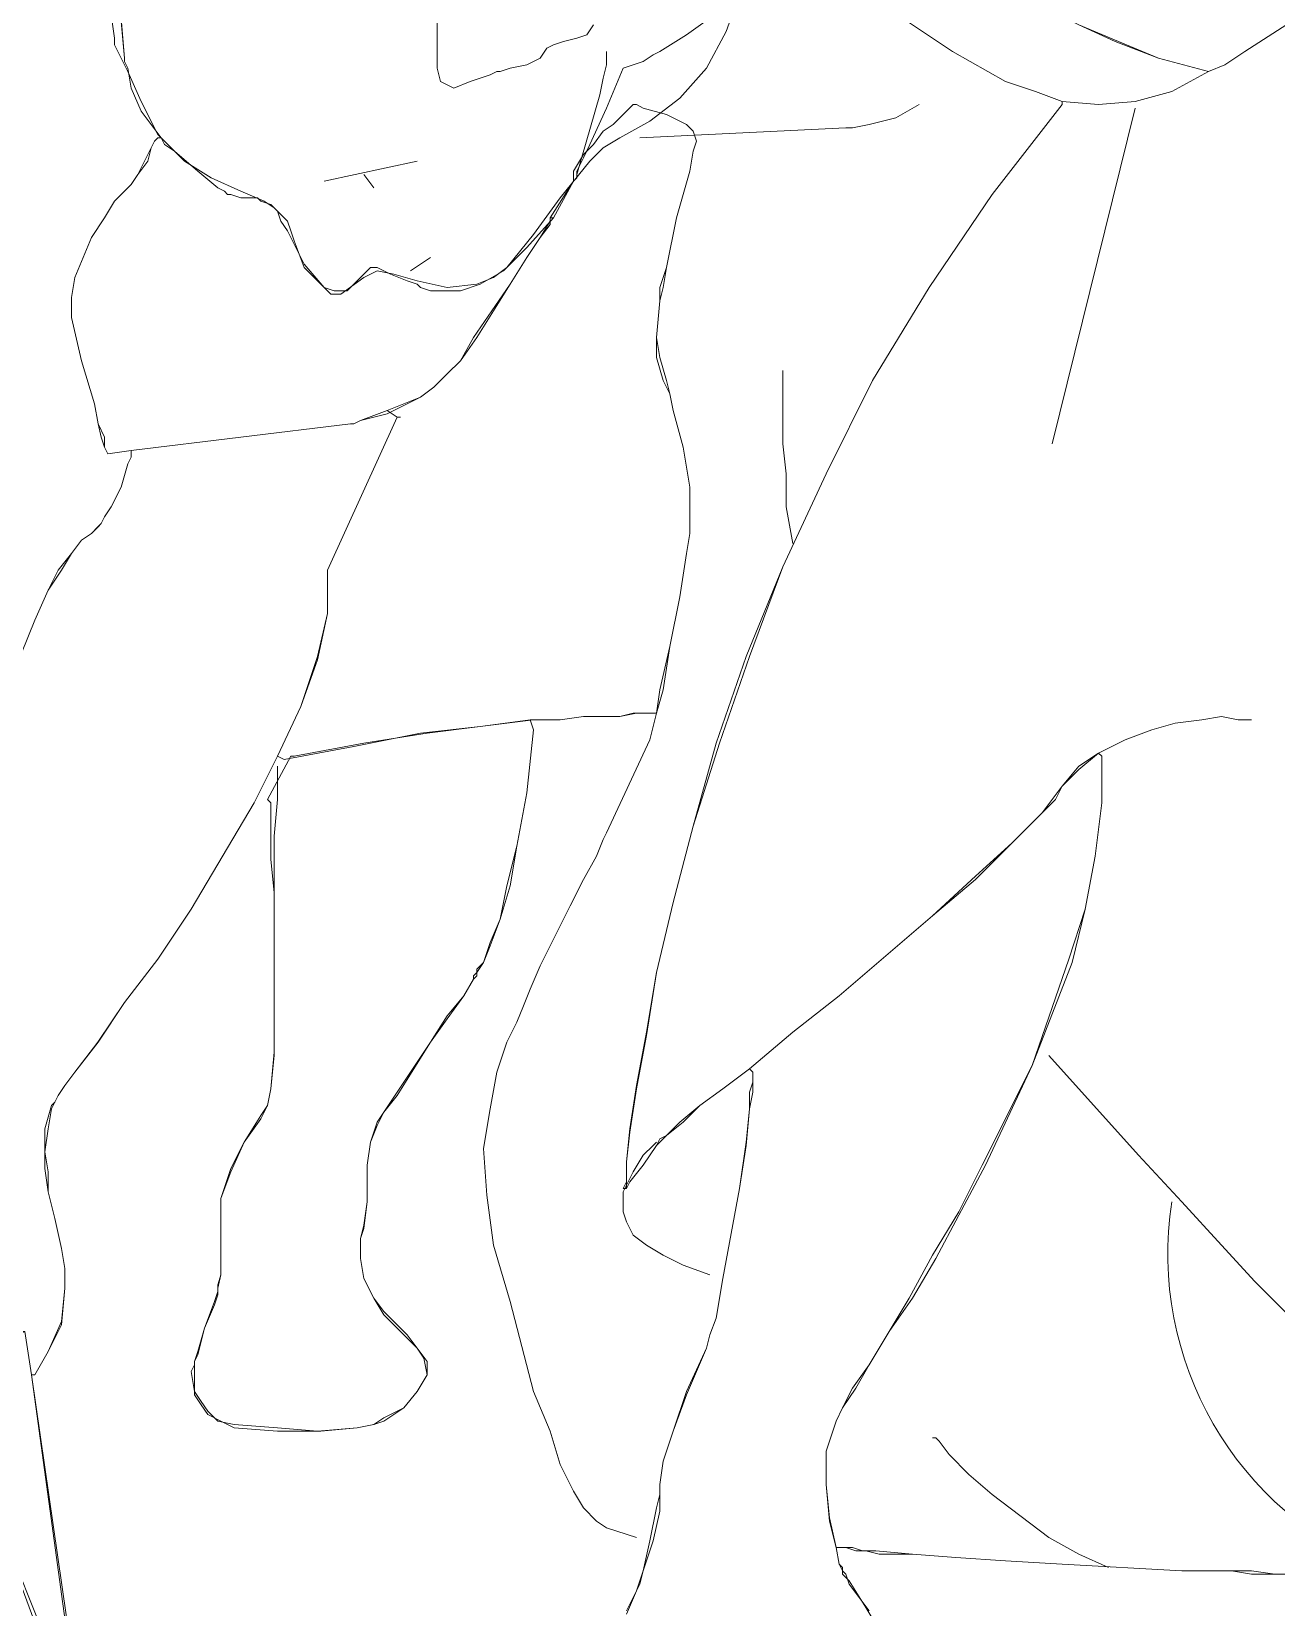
# Model space of a CAD drawing. Header units: centimetres. Extents: x -2268 to 4168, y -1681 to 1458.
# Drawn here: x 2392.167 to 2396.111, y -507.122 to -502.131 of the extents above; entities that cross this region are included whole.
import ezdxf

# ---------------------------------------------------------------- set-up
doc = ezdxf.new("R2010")
doc.units = ezdxf.units.CM
doc.layers.add('PDF24_Geometry', color=7, linetype='Continuous')

msp = doc.modelspace()

# ---------------------------------------------------------------- linework, layer by layer
at = {"layer": 'PDF24_Geometry', "lineweight": 9}
for points in [[(2395.8947, -502.2569), (2395.7367, -502.2148), (2395.6103, -502.1621), (2395.484, -502.1095), (2395.3787, -502.0568), (2395.2839, -502.0042), (2395.2102, -501.941), (2395.147, -501.8778), (2395.0838, -501.8146), (2395.0416, -501.7514), (2395.0101, -501.6882), (2394.9679, -501.5513), (2394.9574, -501.4144), (2394.9785, -501.2775), (2395.0206, -501.1406), (2395.0838, -501.0247), (2395.1575, -500.8984), (2395.2312, -500.793), (2395.3049, -500.6983), (2395.3787, -500.6245), (2395.4313, -500.5613), (2395.4734, -500.5192)], [(2396.158, -502.0989), (2396.0105, -502.1937), (2395.9473, -502.2359), (2395.8947, -502.2569), (2395.7788, -502.3201), (2395.663, -502.3517), (2395.5471, -502.3622), (2395.4313, -502.3517), (2395.347, -502.3201), (2395.2522, -502.2885), (2395.0837, -502.1937), (2394.9258, -502.0884), (2394.7783, -501.962), (2394.6625, -501.8462), (2394.6098, -501.7935), (2394.5677, -501.7514), (2394.5361, -501.7093), (2394.515, -501.6777), (2394.494, -501.6566)], [(2392.4193, -502.0779), (2392.4298, -502.1516), (2392.4298, -502.1727), (2392.4404, -502.1937), (2392.4509, -502.2148), (2392.472, -502.2569), (2392.5141, -502.3517), (2392.5667, -502.457), (2392.6089, -502.4991), (2392.651, -502.5413), (2392.7352, -502.5939), (2392.83, -502.6361), (2392.9037, -502.6676), (2392.9353, -502.6887), (2392.9459, -502.6992), (2392.9564, -502.7308), (2392.9775, -502.7624), (2393.0301, -502.8677), (2393.0933, -502.9415), (2393.1144, -502.9625), (2393.146, -502.9625), (2393.2197, -502.9099), (2393.2618, -502.8888), (2393.3145, -502.8993), (2393.3882, -502.9204), (2393.483, -502.9415), (2393.5778, -502.9309), (2393.6304, -502.9099), (2393.6726, -502.8783), (2393.7568, -502.773), (2393.8411, -502.6571), (2393.9358, -502.5413), (2393.978, -502.4991), (2394.0306, -502.4675), (2394.1254, -502.4149), (2394.2202, -502.3412), (2394.3044, -502.2464), (2394.3676, -502.1305), (2394.4203, -501.9831)], [(2392.4509, -502.0884), (2392.4614, -502.2148), (2392.4614, -502.2253), (2392.472, -502.2464), (2392.4825, -502.3096), (2392.5141, -502.3833), (2392.5773, -502.4675), (2392.5878, -502.4886), (2392.6194, -502.5097), (2392.6931, -502.5729), (2392.7563, -502.6255), (2392.7774, -502.6361), (2392.7879, -502.6466), (2392.7984, -502.6466), (2392.83, -502.6571), (2392.8511, -502.6571), (2392.8827, -502.6571), (2392.8932, -502.6676), (2392.9248, -502.6782), (2392.9459, -502.6992), (2392.9775, -502.7308), (2392.988, -502.7624), (2392.9985, -502.794), (2393.0301, -502.8783), (2393.0617, -502.9099), (2393.0933, -502.9415), (2393.1249, -502.952), (2393.167, -502.952), (2393.2408, -502.8783), (2393.2618, -502.8783), (2393.3039, -502.8993), (2393.3566, -502.9204), (2393.3882, -502.9309), (2393.3987, -502.9415), (2393.4303, -502.952), (2393.4725, -502.952), (2393.5251, -502.952), (2393.5883, -502.9309), (2393.662, -502.8888), (2393.7357, -502.8151), (2393.82, -502.7203), (2393.8832, -502.6045), (2393.8937, -502.5939), (2393.8937, -502.5729), (2393.9148, -502.5307), (2393.9358, -502.4886), (2393.9885, -502.3728), (2394.0412, -502.2464), (2394.0727, -502.2359), (2394.1043, -502.2253), (2394.1359, -502.2043), (2394.157, -502.1937), (2394.2413, -502.1411), (2394.315, -502.0884)], [(2392.4509, -502.0989), (2392.4614, -502.2148), (2392.4614, -502.2253), (2392.472, -502.2464), (2392.4825, -502.3096), (2392.5141, -502.3833), (2392.5773, -502.4675), (2392.5667, -502.4675), (2392.5562, -502.4781), (2392.5457, -502.4991), (2392.5246, -502.5413), (2392.5036, -502.5834), (2392.4825, -502.615), (2392.4614, -502.6361), (2392.4298, -502.6676), (2392.3982, -502.7203), (2392.3561, -502.7835), (2392.3035, -502.9099), (2392.2929, -502.9731), (2392.2929, -503.0362), (2392.3245, -503.1732), (2392.3666, -503.3101), (2392.3772, -503.3733), (2392.3877, -503.4154), (2392.3982, -503.447), (2392.4088, -503.468), (2392.4825, -503.4575), (2392.4825, -503.4786), (2392.472, -503.4996), (2392.4509, -503.5734), (2392.4193, -503.6365), (2392.3982, -503.6681), (2392.3877, -503.6892), (2392.3772, -503.6997), (2392.3561, -503.7208), (2392.3245, -503.7419), (2392.2929, -503.784), (2392.2508, -503.8366), (2392.2192, -503.8998), (2392.1771, -503.9946), (2392.1349, -504.0999)], [(2393.9464, -502.1095), (2393.9253, -502.1411), (2393.8937, -502.1516), (2393.8516, -502.1621), (2393.82, -502.1727), (2393.7989, -502.1832), (2393.7779, -502.2148), (2393.7357, -502.2359), (2393.6831, -502.2464), (2393.6515, -502.2569), (2393.641, -502.2569), (2393.6199, -502.2674), (2393.5567, -502.2885), (2393.504, -502.3096), (2393.483, -502.299), (2393.4619, -502.2885), (2393.4514, -502.2464), (2393.4514, -502.1937), (2393.4514, -502.1411), (2393.4514, -502.0989)], [(2396.2422, -507.0172), (2396.1053, -507.0172), (2396.0316, -507.0066), (2395.9684, -507.0066), (2395.9052, -507.0066), (2395.8631, -507.0066), (2395.8104, -507.0066), (2395.4313, -506.9856), (2395.2523, -506.975), (2395.0943, -506.9645), (2394.9574, -506.954), (2394.8415, -506.9434), (2394.7994, -506.9434), (2394.7678, -506.9329), (2394.7468, -506.9329), (2394.7362, -506.9329), (2394.7152, -506.9329), (2394.6941, -506.8381), (2394.6836, -506.7328), (2394.6836, -506.6275), (2394.7152, -506.5327), (2394.7362, -506.4906), (2394.7678, -506.4274), (2394.8205, -506.3537), (2394.8837, -506.2484), (2394.9469, -506.143), (2395.0206, -506.0061), (2395.1048, -505.8692), (2395.1786, -505.7218), (2395.3365, -505.4058), (2395.4524, -505.0688), (2395.505, -504.9109), (2395.5366, -504.7424), (2395.5577, -504.5738), (2395.5577, -504.4264), (2395.5472, -504.4159), (2395.484, -504.458), (2395.4313, -504.5212), (2395.3997, -504.5633), (2395.3681, -504.6054), (2395.2733, -504.7002), (2395.1575, -504.8161), (2395.0206, -504.9319), (2394.7257, -505.1847), (2394.5783, -505.3005), (2394.4414, -505.4164), (2394.3571, -505.4796), (2394.2834, -505.5322), (2394.2202, -505.5849), (2394.1781, -505.627), (2394.157, -505.6375), (2394.1465, -505.6586), (2394.1043, -505.7218), (2394.0622, -505.7744), (2394.0517, -505.7955), (2394.0412, -505.7955), (2394.0517, -505.7744), (2394.0517, -505.7534), (2394.0517, -505.7113), (2394.0622, -505.6059), (2394.0833, -505.469), (2394.1149, -505.3005), (2394.1465, -505.111), (2394.1991, -504.8898), (2394.2623, -504.6476), (2394.336, -504.3843), (2394.4308, -504.1105), (2394.5467, -503.8261), (2394.6836, -503.5312), (2394.831, -503.2363), (2395.0101, -502.9415), (2395.2102, -502.6466), (2395.4313, -502.3622), (2395.4313, -502.3517), (2395.5472, -502.3622), (2395.663, -502.3517), (2395.7789, -502.3201), (2395.8947, -502.2569), (2395.7367, -502.2148), (2395.5998, -502.1621), (2395.484, -502.1095)], [(2393.9885, -502.1937), (2393.9885, -502.2043), (2393.9885, -502.2359), (2393.978, -502.278), (2393.9674, -502.3306), (2393.8937, -502.5834)], [(2396.0316, -504.3106), (2396.0211, -504.3106), (2395.9895, -504.3106), (2395.9368, -504.3), (2395.8736, -504.3106), (2395.7894, -504.3211), (2395.7157, -504.3422), (2395.6314, -504.3737), (2395.5472, -504.4159), (2395.484, -504.4685), (2395.4313, -504.5212), (2395.4102, -504.5633), (2395.3681, -504.6054), (2395.2733, -504.7002), (2395.1575, -504.8161), (2395.0206, -504.9319), (2394.7257, -505.1847), (2394.5783, -505.3005), (2394.4414, -505.4164), (2394.3571, -505.4796), (2394.2834, -505.5322), (2394.2307, -505.5849), (2394.1781, -505.627), (2394.1675, -505.6375), (2394.1465, -505.6586), (2394.1043, -505.7218), (2394.0622, -505.7744), (2394.0517, -505.7955), (2394.0517, -505.7744), (2394.0517, -505.7534), (2394.0517, -505.7113), (2394.0622, -505.6165), (2394.0833, -505.4796), (2394.1149, -505.3111), (2394.1465, -505.111), (2394.1991, -504.8898), (2394.2623, -504.6476), (2394.3466, -504.3843), (2394.4414, -504.1105), (2394.5467, -503.8261), (2394.6836, -503.5312), (2394.831, -503.2363), (2395.0101, -502.9415), (2395.2102, -502.6466), (2395.4313, -502.3622)], [(2394.0938, -502.4675), (2394.7468, -502.436), (2394.7678, -502.436), (2394.8205, -502.4254), (2394.9047, -502.4044), (2394.9785, -502.3622)], [(2395.663, -502.3728), (2395.3997, -503.4364)], [(2392.5562, -502.4781), (2392.5457, -502.4991), (2392.5351, -502.5413), (2392.5036, -502.5834), (2392.4825, -502.615), (2392.4614, -502.6361), (2392.4298, -502.6676), (2392.3982, -502.7203), (2392.3561, -502.7835), (2392.3035, -502.9099), (2392.2929, -502.9731), (2392.2929, -503.0362), (2392.3245, -503.1732), (2392.3666, -503.3101), (2392.3772, -503.3733), (2392.3982, -503.4154), (2392.3982, -503.447), (2392.4088, -503.468), (2392.4825, -503.4575), (2393.1776, -503.3733), (2393.1881, -503.3733), (2393.2092, -503.3627), (2393.2934, -503.3417), (2393.3987, -503.289), (2393.4409, -503.2574), (2393.483, -503.2153), (2393.5251, -503.1732), (2393.5778, -503.0994), (2393.6831, -502.9309), (2393.7357, -502.8467), (2393.7779, -502.7835), (2393.8095, -502.7308), (2393.8095, -502.7203), (2393.82, -502.7203)], [(2394.2728, -502.4781), (2394.2623, -502.5097), (2394.2518, -502.5729), (2394.2097, -502.7203), (2394.1781, -502.8783), (2394.1675, -502.9415), (2394.157, -502.9836), (2394.1465, -503.0994), (2394.157, -503.1626), (2394.1781, -503.2363), (2394.1886, -503.2785), (2394.1991, -503.3311), (2394.2307, -503.447), (2394.2518, -503.5734), (2394.2518, -503.626), (2394.2518, -503.6787), (2394.2518, -503.7208), (2394.2413, -503.784), (2394.2202, -503.9209), (2394.1886, -504.0789), (2394.1675, -504.2158), (2394.1465, -504.2895), (2394.1254, -504.3737), (2393.9885, -504.6686), (2393.978, -504.6897), (2393.9569, -504.7424), (2393.9148, -504.8161), (2393.8726, -504.9003), (2393.7779, -505.0899), (2393.7463, -505.1636), (2393.7252, -505.2163), (2393.7041, -505.2689), (2393.6726, -505.3321), (2393.641, -505.4269), (2393.6199, -505.5427), (2393.5988, -505.6691), (2393.6094, -505.8166), (2393.6304, -505.9745), (2393.6831, -506.1536), (2393.7568, -506.4379), (2393.8095, -506.5643), (2393.8411, -506.6696), (2393.8832, -506.7539), (2393.9148, -506.8065), (2393.9569, -506.8487), (2393.9885, -506.8697), (2394.0833, -506.9013)], [(2393.0933, -502.6045), (2393.3882, -502.5413)], [(2393.2197, -502.5834), (2393.2513, -502.6255)], [(2393.3671, -502.8888), (2393.4303, -502.8467)], [(2394.5467, -503.2048), (2394.5467, -503.2153), (2394.5467, -503.2363), (2394.5467, -503.289), (2394.5467, -503.3522), (2394.5467, -503.4364), (2394.5572, -503.5312), (2394.5572, -503.6365), (2394.5783, -503.7524)], [(2392.1349, -504.0999), (2392.177, -503.9946), (2392.2192, -503.8998), (2392.2508, -503.8366), (2392.2929, -503.784), (2392.3245, -503.7419), (2392.3561, -503.7208), (2392.3771, -503.6997), (2392.3877, -503.6892), (2392.3982, -503.6681), (2392.4193, -503.6365), (2392.4509, -503.5734), (2392.4719, -503.4996), (2392.4825, -503.4786), (2392.4825, -503.4575), (2393.1775, -503.3733), (2393.1881, -503.3733), (2393.2091, -503.3627), (2393.2934, -503.3311), (2393.325, -503.3522), (2393.1038, -503.8366), (2393.1038, -503.9736), (2393.0722, -504.1105), (2393.0196, -504.2684), (2392.9458, -504.4264), (2392.8721, -504.5738), (2392.672, -504.9109), (2392.5667, -505.0688), (2392.4614, -505.2057), (2392.3771, -505.3321), (2392.3034, -505.4269), (2392.2718, -505.469), (2392.2508, -505.5006), (2392.2402, -505.5217), (2392.2297, -505.5322), (2392.2086, -505.6059), (2392.2086, -505.6797), (2392.2086, -505.7323), (2392.2192, -505.806), (2392.2402, -505.8903), (2392.2613, -505.9851), (2392.2718, -506.0483), (2392.2718, -506.1114), (2392.2613, -506.2168), (2392.2192, -506.3115), (2392.177, -506.3853), (2392.1665, -506.3853)], [(2392.1771, -506.3853), (2392.2192, -506.3115), (2392.2613, -506.2273), (2392.2719, -506.1114), (2392.2719, -506.0483), (2392.2613, -505.9851), (2392.2403, -505.8903), (2392.2192, -505.806), (2392.2192, -505.7428), (2392.2087, -505.6797), (2392.2192, -505.6059), (2392.2297, -505.5427), (2392.2403, -505.5217), (2392.2508, -505.5006), (2392.2719, -505.469), (2392.3035, -505.4269), (2392.3772, -505.3321), (2392.4614, -505.2057), (2392.5667, -505.0688), (2392.6721, -504.9109), (2392.8722, -504.5738), (2392.9459, -504.4264), (2393.0196, -504.2684), (2393.0723, -504.121), (2393.1038, -503.9736), (2393.1038, -503.8366), (2393.325, -503.3522), (2393.3355, -503.3522)], [(2392.4825, -503.4786), (2392.472, -503.4996), (2392.4509, -503.5734), (2392.4193, -503.6365), (2392.3982, -503.6681), (2392.3877, -503.6892), (2392.3772, -503.6997), (2392.3561, -503.7208), (2392.3245, -503.7419), (2392.2929, -503.784), (2392.2613, -503.8366), (2392.2192, -503.8998), (2392.1771, -503.9946), (2392.1349, -504.0999)], [(2392.9669, -504.4369), (2393.1881, -504.3948), (2393.3987, -504.3527), (2393.5883, -504.3316), (2393.7568, -504.3106), (2393.8411, -504.3106), (2393.9148, -504.3), (2393.978, -504.3), (2394.0306, -504.3), (2394.0833, -504.2895), (2394.1149, -504.2895), (2394.1359, -504.2895)], [(2392.9459, -504.458), (2392.9459, -504.4896), (2392.9459, -504.5212), (2392.9459, -504.5633), (2392.9353, -504.6792), (2392.9353, -504.8055), (2392.9353, -504.9425), (2392.9353, -505.0583), (2392.9353, -505.1531), (2392.9353, -505.1847), (2392.9353, -505.1952), (2392.9353, -505.2268), (2392.9353, -505.2689), (2392.9353, -505.3742), (2392.9248, -505.4796), (2392.9143, -505.5322), (2392.8932, -505.5743), (2392.8406, -505.6481), (2392.7984, -505.7428), (2392.7668, -505.8271), (2392.7668, -505.8587), (2392.7668, -505.8903), (2392.7668, -506.0061), (2392.7668, -506.0693), (2392.7563, -506.1114), (2392.7563, -506.1325), (2392.7458, -506.1641), (2392.7142, -506.2378), (2392.6931, -506.3221), (2392.6826, -506.3431), (2392.6826, -506.3537), (2392.6826, -506.3642), (2392.6826, -506.3853), (2392.6826, -506.4485), (2392.7037, -506.4801), (2392.7247, -506.5116), (2392.7668, -506.5327), (2392.809, -506.5538), (2392.9459, -506.5643), (2393.0828, -506.5643), (2393.1986, -506.5538), (2393.2513, -506.5432), (2393.2829, -506.5327), (2393.3461, -506.4906), (2393.3882, -506.4379), (2393.4198, -506.3853), (2393.4198, -506.3431), (2393.3882, -506.301), (2393.3566, -506.2694), (2393.2829, -506.1957), (2393.2513, -506.143), (2393.2197, -506.0799), (2393.2092, -506.0167), (2393.2092, -505.964), (2393.2092, -505.9535), (2393.2197, -505.9219), (2393.2302, -505.8376), (2393.2302, -505.7955), (2393.2302, -505.7218), (2393.2408, -505.6481), (2393.2618, -505.5954), (2393.2829, -505.5533), (2393.325, -505.5006), (2393.4303, -505.3321), (2393.483, -505.2584), (2393.5356, -505.1847), (2393.5672, -505.132), (2393.5778, -505.1215), (2393.5778, -505.111), (2393.5988, -505.0794), (2393.6199, -505.0267), (2393.6515, -504.9425), (2393.6831, -504.8371), (2393.7041, -504.7108), (2393.7357, -504.5423), (2393.7568, -504.3422)], [(2394.0517, -507.133), (2394.0833, -507.0698), (2394.0938, -507.0382), (2394.1043, -507.0066), (2394.1254, -506.9118), (2394.1465, -506.8065), (2394.157, -506.7644), (2394.157, -506.7328), (2394.1675, -506.6591), (2394.1991, -506.5643), (2394.2413, -506.4379), (2394.3044, -506.301), (2394.315, -506.2589), (2394.336, -506.2062), (2394.3571, -506.0799), (2394.4098, -505.7955), (2394.4308, -505.6481), (2394.4414, -505.5427), (2394.4414, -505.4901), (2394.4519, -505.4585), (2394.4519, -505.4374), (2394.4519, -505.4269), (2394.4414, -505.4164), (2394.5783, -505.3005), (2394.7257, -505.1847), (2395.0206, -504.9319), (2395.1575, -504.8055), (2395.2733, -504.7002), (2395.3681, -504.6054), (2395.3997, -504.5633), (2395.4313, -504.5212), (2395.484, -504.458), (2395.5472, -504.4159), (2395.5577, -504.4264), (2395.5577, -504.5738), (2395.5366, -504.7424), (2395.505, -504.9109), (2395.4524, -505.0688), (2395.3365, -505.4058), (2395.1786, -505.7218), (2395.1048, -505.8692), (2395.0206, -506.0061), (2394.9469, -506.143), (2394.8837, -506.2484), (2394.8205, -506.3537), (2394.7678, -506.4274), (2394.7362, -506.4906), (2394.7152, -506.5327), (2394.6836, -506.6275), (2394.6836, -506.7328), (2394.6941, -506.8381), (2394.7152, -506.9329), (2394.7257, -506.9856), (2394.7362, -506.9961), (2394.7362, -507.0066), (2394.7362, -507.0172), (2394.7573, -507.0382), (2394.81, -507.1225), (2394.8731, -507.2278)], [(2394.8205, -507.133), (2394.7573, -507.0488), (2394.7468, -507.0172), (2394.7362, -507.0066), (2394.7257, -506.9856), (2394.7152, -506.9329), (2394.6941, -506.8487), (2394.6836, -506.7328), (2394.6836, -506.6275), (2394.7152, -506.5327), (2394.7362, -506.4906), (2394.7784, -506.4274), (2394.8205, -506.3537), (2394.8837, -506.2484), (2394.9574, -506.143), (2395.0311, -506.0167), (2395.1048, -505.8798), (2395.1891, -505.7218), (2395.3365, -505.4058), (2395.4629, -505.0794), (2395.505, -504.9109), (2395.5366, -504.7424), (2395.5577, -504.5738), (2395.5577, -504.4264)], [(2395.3892, -505.3742), (2395.6735, -505.6902), (2395.8104, -505.8376), (2395.9368, -505.9745), (2396.0421, -506.0904), (2396.0842, -506.1325), (2396.1264, -506.1746), (2396.158, -506.2062), (2396.179, -506.2273), (2396.1895, -506.2484), (2396.2001, -506.2484)], [(2394.4519, -505.4269), (2394.4519, -505.4374), (2394.4519, -505.4585), (2394.4519, -505.4901), (2394.4414, -505.5427), (2394.4308, -505.6586), (2394.4098, -505.7955), (2394.3571, -506.0799), (2394.336, -506.2062), (2394.315, -506.2589), (2394.3044, -506.301), (2394.2413, -506.4485), (2394.1991, -506.5643), (2394.1675, -506.6591), (2394.157, -506.7328), (2394.157, -506.7749), (2394.157, -506.8171), (2394.1359, -506.9118), (2394.1043, -507.0066), (2394.0938, -507.0488), (2394.0833, -507.0698), (2394.0517, -507.1435)], [(2394.1465, -505.6481), (2394.1359, -505.6586), (2394.1043, -505.6902), (2394.0727, -505.7428), (2394.0412, -505.806), (2394.0412, -505.8692), (2394.0517, -505.9008), (2394.0727, -505.9429), (2394.1149, -505.9745), (2394.1675, -506.0061), (2394.2307, -506.0377), (2394.315, -506.0693)], [(2391.7558, -507.4174), (2392.0191, -506.7433), (2392.3456, -507.628), (2392.1665, -506.3853), (2392.1455, -506.2484), (2392.1244, -506.2589), (2392.0823, -506.2694), (2392.0191, -506.301), (2391.9559, -506.3642), (2391.9138, -506.459), (2391.8717, -506.5748), (2391.8401, -506.6802), (2391.819, -506.7328), (2391.819, -506.7644), (2391.7769, -506.8697), (2391.7663, -506.9013), (2391.7558, -506.9224)], [(2395.0206, -506.5854), (2395.0311, -506.5854), (2395.0416, -506.5959), (2395.0732, -506.638), (2395.1364, -506.7012), (2395.2102, -506.7644), (2395.3892, -506.9013), (2395.484, -506.954), (2395.5788, -506.9961)], [(2396.1159, -507.0172), (2396.0316, -507.0172), (2395.9684, -507.0066), (2395.9052, -507.0066), (2395.8631, -507.0066), (2395.8104, -507.0066), (2395.4313, -506.9856), (2395.2523, -506.975), (2395.0943, -506.9645), (2394.9574, -506.954), (2394.8521, -506.954), (2394.81, -506.9434), (2394.7784, -506.9434), (2394.7468, -506.9329), (2394.7362, -506.9329)]]:
    msp.add_lwpolyline(points, dxfattribs=at)
for points in [[(2392.9459, -504.4264), (2393.0196, -504.2684), (2393.0723, -504.1105), (2393.1038, -503.9736), (2393.1038, -503.8366), (2393.325, -503.3522), (2393.2934, -503.3311), (2393.3987, -503.289), (2393.4409, -503.2574), (2393.483, -503.2153), (2393.5251, -503.1732), (2393.5672, -503.0994), (2393.6831, -502.9309), (2393.7357, -502.8467), (2393.7779, -502.7835), (2393.8095, -502.7414), (2393.8095, -502.7203), (2393.82, -502.7203), (2393.8095, -502.7203), (2393.8832, -502.6045), (2393.8832, -502.5939), (2393.8832, -502.5729), (2393.9148, -502.5202), (2393.9464, -502.4886), (2393.978, -502.4465), (2394.0096, -502.4254), (2394.0412, -502.3938), (2394.0727, -502.3622), (2394.0833, -502.3622), (2394.1043, -502.3728), (2394.1781, -502.3938), (2394.2413, -502.4254), (2394.2623, -502.4465), (2394.2728, -502.4781), (2394.2623, -502.5097), (2394.2518, -502.5729), (2394.2097, -502.7203), (2394.1781, -502.8783), (2394.157, -502.9415), (2394.157, -502.9836), (2394.1465, -503.0994), (2394.1465, -503.1626), (2394.1675, -503.2363), (2394.1886, -503.2785), (2394.1991, -503.3311), (2394.2307, -503.447), (2394.2518, -503.5734), (2394.2518, -503.626), (2394.2518, -503.6787), (2394.2518, -503.7208), (2394.2413, -503.784), (2394.2202, -503.9209), (2394.1886, -504.0789), (2394.157, -504.2158), (2394.1465, -504.2895), (2394.1359, -504.2895), (2394.1254, -504.2895), (2394.1043, -504.2895), (2394.0727, -504.2895), (2394.0306, -504.3), (2393.978, -504.3), (2393.9148, -504.3), (2393.8411, -504.3106), (2393.7463, -504.3106), (2393.5883, -504.3316), (2393.3987, -504.3527), (2393.1881, -504.3948), (2392.9669, -504.4369)], [(2392.809, -506.5432), (2392.7563, -506.5327), (2392.7247, -506.5011), (2392.7037, -506.4695), (2392.6826, -506.4379), (2392.6721, -506.3747), (2392.6826, -506.3537), (2392.6826, -506.3431), (2392.6931, -506.3115), (2392.7142, -506.2378), (2392.7458, -506.1536), (2392.7563, -506.122), (2392.7563, -506.1009), (2392.7668, -506.0693), (2392.7668, -506.0061), (2392.7668, -505.8903), (2392.7668, -505.8587), (2392.7668, -505.8271), (2392.7984, -505.7323), (2392.8406, -505.6481), (2392.8932, -505.5638), (2392.9143, -505.5322), (2392.9248, -505.4796), (2392.9353, -505.3637), (2392.9353, -505.2689), (2392.9353, -505.2268), (2392.9353, -505.1952), (2392.9353, -505.1847), (2392.9353, -505.1531), (2392.9353, -505.0794), (2392.9353, -504.974), (2392.9353, -504.8582), (2392.9248, -504.7529), (2392.9248, -504.6581), (2392.9248, -504.5949), (2392.9248, -504.5738), (2392.9143, -504.5633), (2392.988, -504.4264), (2392.9985, -504.4264), (2393.2197, -504.3843), (2393.4198, -504.3527), (2393.5883, -504.3316), (2393.7463, -504.3106), (2393.7568, -504.3422), (2393.7357, -504.5423), (2393.7041, -504.7108), (2393.6726, -504.8371), (2393.6515, -504.9425), (2393.6199, -505.0162), (2393.5988, -505.0794), (2393.5778, -505.1004), (2393.5778, -505.111), (2393.5672, -505.1215), (2393.5672, -505.132), (2393.5356, -505.1847), (2393.483, -505.2479), (2393.4303, -505.3321), (2393.325, -505.4901), (2393.2829, -505.5533), (2393.2618, -505.5849), (2393.2408, -505.6481), (2393.2302, -505.7218), (2393.2302, -505.785), (2393.2302, -505.8376), (2393.2197, -505.9114), (2393.2092, -505.9535), (2393.2092, -505.964), (2393.2092, -506.0167), (2393.2197, -506.0799), (2393.2513, -506.143), (2393.2829, -506.1852), (2393.3566, -506.2589), (2393.3882, -506.301), (2393.4093, -506.3326), (2393.4198, -506.3853), (2393.3882, -506.4379), (2393.3461, -506.4906), (2393.2829, -506.5222), (2393.2513, -506.5432), (2393.1986, -506.5538), (2393.0723, -506.5643), (2392.9459, -506.5538)], [(2391.7558, -507.4174), (2391.6821, -507.4279), (2391.7558, -506.9224), (2391.7558, -506.9013), (2391.7769, -506.8697), (2391.8085, -506.7644), (2391.819, -506.7328), (2391.8401, -506.6802), (2391.8717, -506.5643), (2391.9138, -506.459), (2391.9559, -506.3642), (2392.0191, -506.301), (2392.0823, -506.2694), (2392.1244, -506.2484), (2392.1455, -506.2484), (2392.1665, -506.3853), (2392.2929, -507.312), (2392.2719, -507.3752), (2392.0191, -506.7433)]]:
    msp.add_lwpolyline(points, close=True, dxfattribs=at)
msp.add_arc((2396.8438, -506.0024), 1.0776, 171.2037, 248.7298, dxfattribs=at)

doc.saveas('drawing.dxf')
